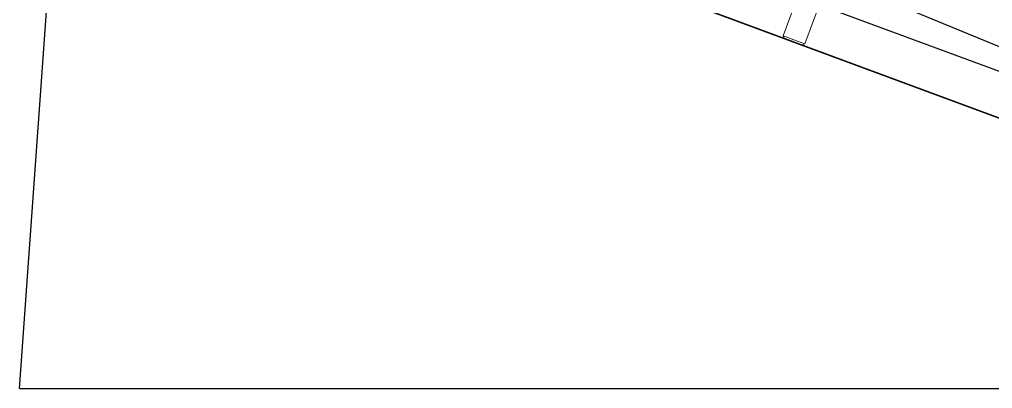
# Model space of a CAD drawing. Header units: inches. Extents: x -1 to 66.5, y -11.9 to 25.2.
# Drawn here: x 46.19 to 51.44, y -11.88 to -9.89 of the extents above; entities that cross this region are included whole.
import ezdxf

# ---------------------------------------------------------------- set-up
doc = ezdxf.new("R2010")
doc.units = ezdxf.units.IN
doc.header["$MEASUREMENT"] = 0
doc.linetypes.add('SLD-Solid', pattern=[0])
doc.layers.add('Fastener', color=134, linetype='Continuous')
doc.layers.add('Text', color=50, linetype='Continuous')

msp = doc.modelspace()

# ---------------------------------------------------------------- linework, layer by layer
at = {"layer": 'Fastener', "linetype": 'SLD-Solid', "lineweight": 15}
for p, q in [((50.3073, -9.9821), (50.6456, -9.0677)), ((50.7629, -9.1111), (50.4246, -10.0255)), ((50.3147, -9.9982), (50.3073, -9.9821)), ((50.3659, -10.0038), (50.3073, -9.9821)), ((50.3147, -9.9982), (50.3616, -10.0155)), ((50.4246, -10.0255), (50.3659, -10.0038)), ((50.3616, -10.0155), (50.4085, -10.0329)), ((50.4246, -10.0255), (50.4085, -10.0329))]:
    msp.add_line(p, q, dxfattribs=at)
at = {"layer": 'Text'}
for p, q in [((46.1949, -11.8795), (46.4449, -8.3795)), ((53.8949, -11.0395), (47.4408, -8.3795)), ((53.2985, -10.8505), (47.9057, -8.8553)), ((53.2166, -11.0718), (47.8238, -9.0766)), ((53.2166, -11.0718), (47.8247, -9.0741)), ((46.1949, -11.8795), (54.1949, -11.8795))]:
    msp.add_line(p, q, dxfattribs=at)

doc.saveas('drawing.dxf')
